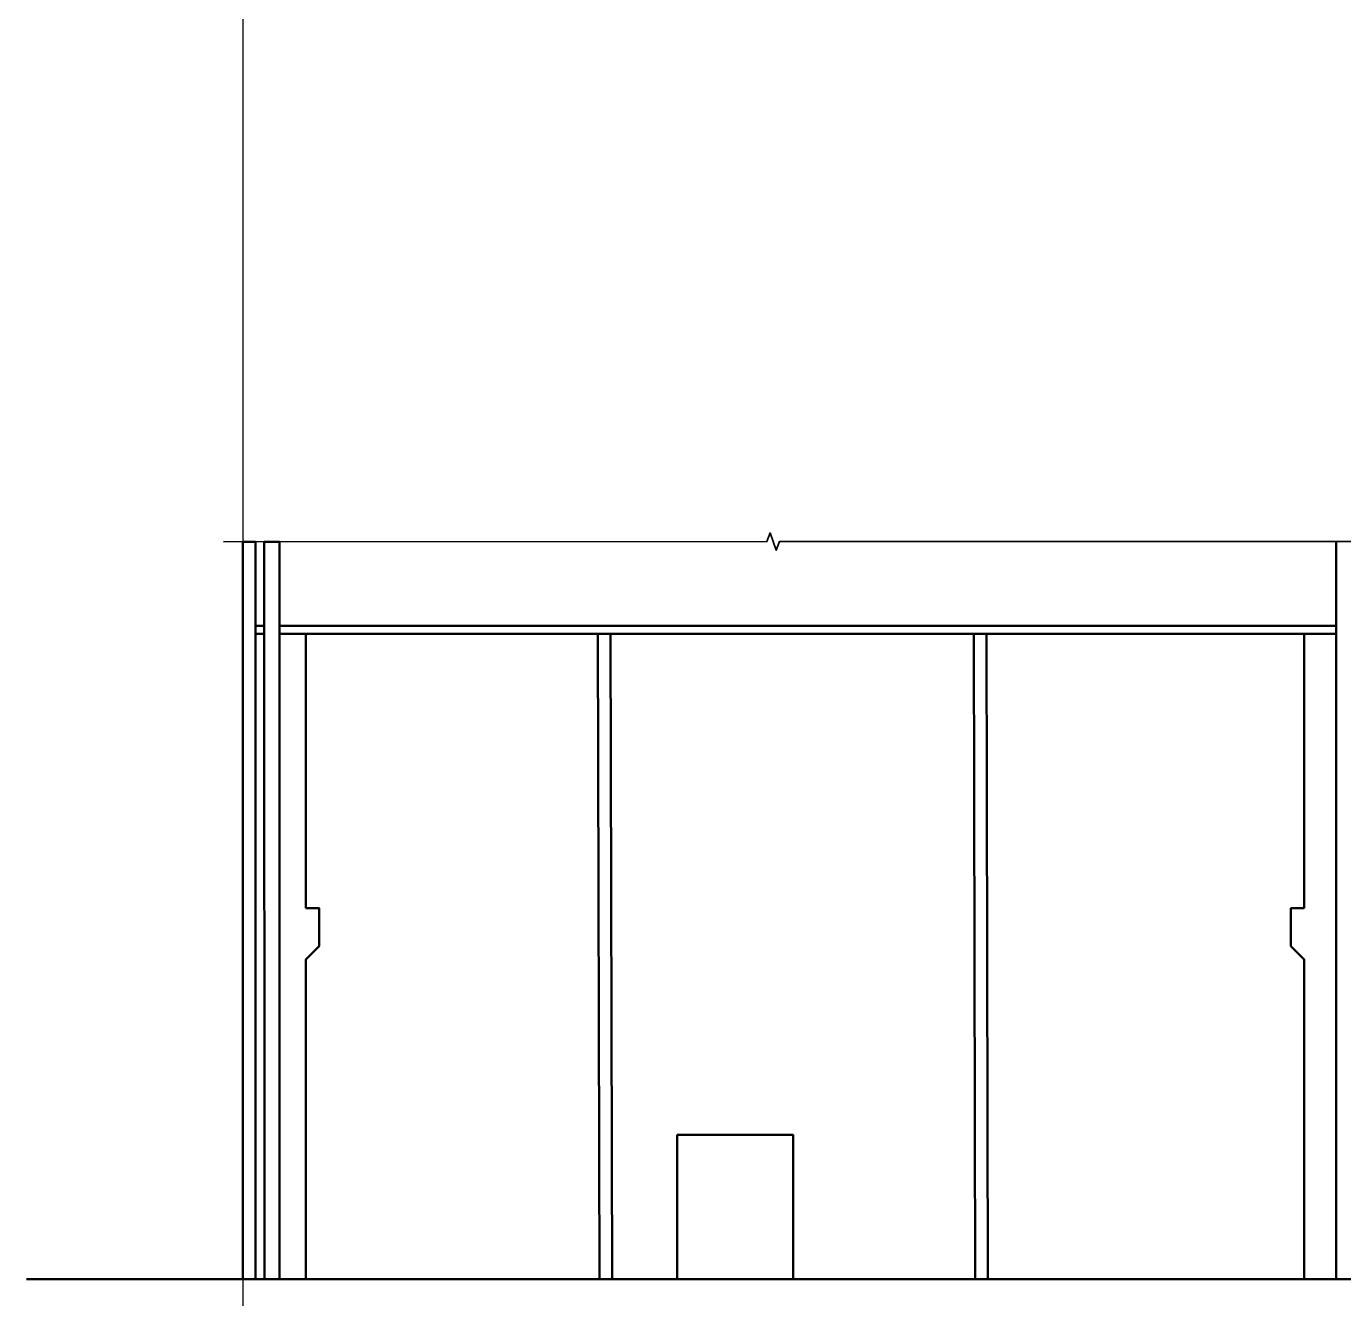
# Model space of a CAD drawing. Header units: millimetres. Extents: x 1117013 to 3394463, y -717780 to -102922.
# Drawn here: x 1513681 to 1534607, y -382171 to -361966 of the extents above; entities that cross this region are included whole.
import ezdxf

# ---------------------------------------------------------------- set-up
doc = ezdxf.new("R2010")
doc.units = ezdxf.units.MM
doc.linetypes.add('осевая', pattern=[18.05, 14.6, -1.15, 1.15, -1.15])
for name, color, linetype, lineweight in [('0001-Основная толстая', 7, 'Continuous', 50), ('0002-Основная тонкая 0.35', 8, 'Continuous', 35), ('0004-Осевая', 4, 'осевая', 25)]:
    doc.layers.add(name, color=color, linetype=linetype, lineweight=lineweight)

msp = doc.modelspace()

# ---------------------------------------------------------------- linework, layer by layer
at = {"layer": '0001-Основная толстая', "color": 2}
msp.add_line((1534486.985, -381861.2337), (1534486.985, -370148.3159), dxfattribs=at)
at = {"layer": '0001-Основная толстая'}
for p, q in [((1518121.985, -375970.6239), (1518121.985, -371611.2337)), ((1533981.985, -375970.6239), (1533981.985, -371611.2337))]:
    msp.add_line(p, q, dxfattribs=at)
for points in [[(1517321.985, -381861.2337), (1517321.2908, -370152.2282), (1517121.2908, -370152.2282), (1517121.985, -381861.2337), (1517321.985, -381861.2337)], [(1517461.3697, -371483.9169), (1517321.3698, -371483.9169)], [(1517461.3773, -371611.2337), (1517321.3773, -371611.2337)], [(1534486.985, -371483.9169), (1517701.3697, -371483.9169)], [(1534486.985, -371611.2337), (1517701.3773, -371611.2337)], [(1518121.985, -381861.2337), (1518121.985, -376782.7559), (1518334.117, -376570.6239), (1518334.117, -375970.6239), (1518121.985, -375970.6239)], [(1533981.985, -381861.2337), (1533981.985, -376782.7559), (1533769.8529, -376570.6239), (1533769.8529, -375970.6239), (1533981.985, -375970.6239)], [(1525861.985, -381861.2337), (1525861.985, -379571.2337), (1524021.985, -379571.2337), (1524021.985, -381861.2337)], [(1513681.4022, -381861.2337), (1553026.9717, -381861.2337)]]:
    msp.add_lwpolyline(points, dxfattribs=at)
at = {"layer": '0001-Основная толстая', "color": 2}
msp.add_lwpolyline([(1517701.985, -381861.2337), (1517701.2908, -370152.0569), (1517461.2908, -370152.0569), (1517461.985, -381861.2337), (1517701.985, -381861.2337)], dxfattribs=at)
at = {"layer": '0001-Основная толстая'}
for points in [[(1522784.7874, -381861.2337), (1522984.7874, -381861.2337), (1522961.985, -371611.2337), (1522761.985, -371611.2337)], [(1528754.7874, -381861.2337), (1528954.7874, -381861.2337), (1528931.985, -371611.2337), (1528731.985, -371611.2337)]]:
    msp.add_lwpolyline(points, close=True, dxfattribs=at)
at = {"layer": '0002-Основная тонкая 0.35', "linetype": 'Continuous'}
msp.add_lwpolyline([(1516814.1903, -370152.4219), (1525444.5861, -370148.3159), (1525494.5861, -370010.942), (1525594.5861, -370285.6898), (1525644.5861, -370148.3159), (1535071.985, -370148.3159)], dxfattribs=at)
at = {"layer": '0004-Осевая'}
msp.add_lwpolyline([(1517121.985, -336954.1321), (1517121.985, -392944.9041)], dxfattribs=at)

doc.saveas('drawing.dxf')
